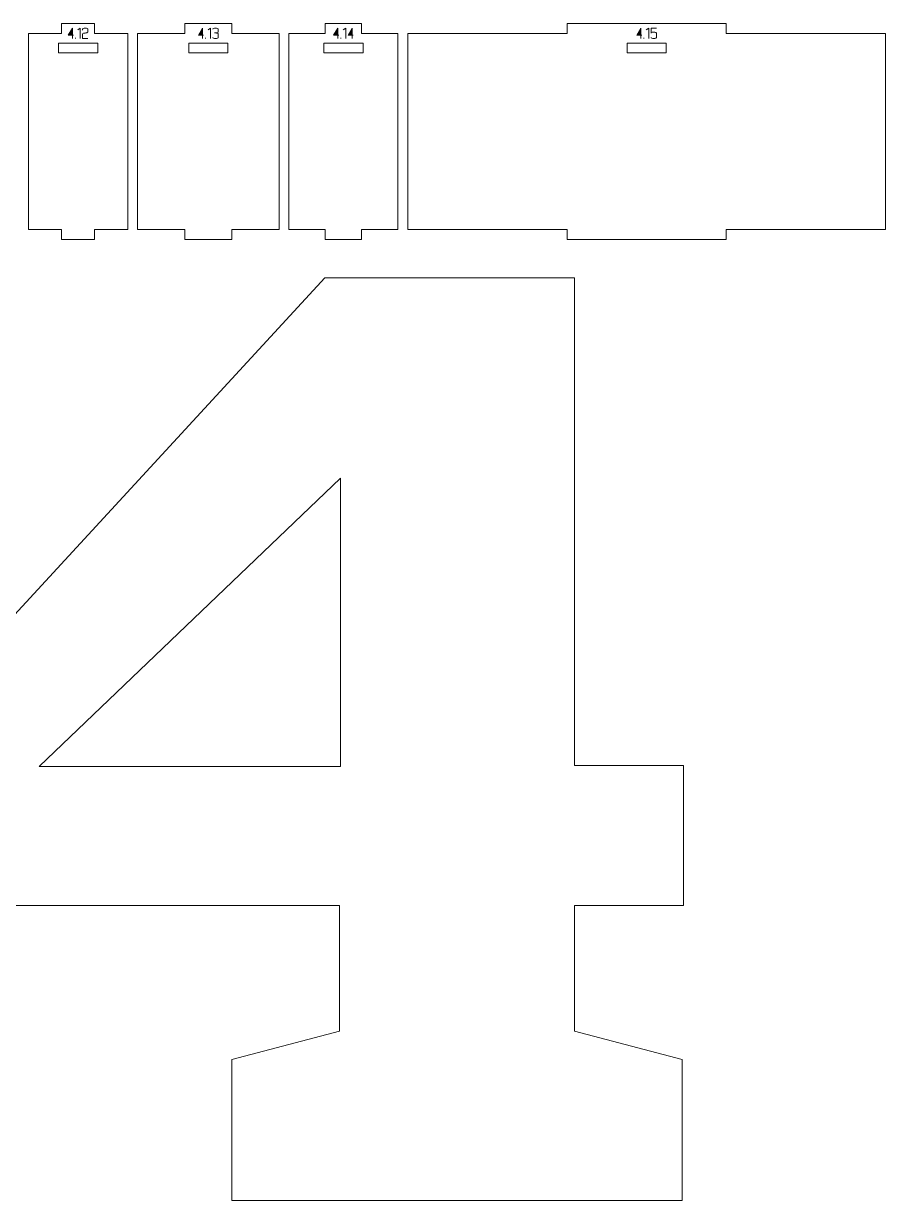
# Model space of a CAD drawing. Header units: centimetres. Extents: x -191 to 212, y -234 to 239.
# Drawn here: x -103.61 to -77.25, y -218.39 to -182.41 of the extents above; entities that cross this region are included whole.
import ezdxf

# ---------------------------------------------------------------- set-up
doc = ezdxf.new("R2010")
doc.units = ezdxf.units.CM
doc.header["$MEASUREMENT"] = 0
doc.layers.add('Capa 1', color=7, linetype='Continuous')

msp = doc.modelspace()

# ---------------------------------------------------------------- hatches: boundary and pattern name
at = {"layer": 'Capa 1', "true_color": 0x3e4095}
h = msp.add_hatch(color=175, dxfattribs=at)
edge = h.paths.add_edge_path()
edge.add_spline(control_points=[(-102.11777, -182.76062), (-102.11777, -182.76062), (-102.11777, -182.54828), (-102.11777, -182.54828), (-102.11777, -182.54828), (-102.24756, -182.76062), (-102.24756, -182.76062), (-102.24756, -182.76062), (-102.11777, -182.76062), (-102.11777, -182.76062)], knot_values=[0, 0, 0, 0, 0.33333333, 0.33333333, 0.33333333, 0.66666667, 0.66666667, 0.66666667, 1, 1, 1, 1], degree=3, periodic=1)
h = msp.add_hatch(color=175, dxfattribs=at)
edge = h.paths.add_edge_path()
edge.add_spline(control_points=[(-102.11777, -182.76062), (-102.11777, -182.76062), (-102.11777, -182.86518), (-102.11777, -182.86518), (-102.11777, -182.86518), (-102.11777, -182.76062), (-102.11777, -182.76062), (-102.11777, -182.76062), (-102.24756, -182.76062), (-102.24756, -182.76062), (-102.24756, -182.76062), (-102.11777, -182.54828), (-102.11777, -182.54828), (-102.11777, -182.54828), (-102.11777, -182.76062), (-102.11777, -182.76062), (-102.11777, -182.76062), (-102.08796, -182.76062), (-102.08796, -182.76062), (-102.08796, -182.76062), (-102.11777, -182.76062), (-102.11777, -182.76062)], knot_values=[0, 0, 0, 0, 0.14285714, 0.14285714, 0.14285714, 0.28571429, 0.28571429, 0.28571429, 0.42857143, 0.42857143, 0.42857143, 0.57142857, 0.57142857, 0.57142857, 0.71428571, 0.71428571, 0.71428571, 0.85714286, 0.85714286, 0.85714286, 1, 1, 1, 1], degree=3, periodic=1)
h = msp.add_hatch(color=175, dxfattribs=at)
edge = h.paths.add_edge_path()
edge.add_spline(control_points=[(-101.87792, -182.54828), (-101.87792, -182.54828), (-101.95405, -182.60102), (-101.95405, -182.60102), (-101.95405, -182.60102), (-101.87792, -182.54828), (-101.87792, -182.54828), (-101.87792, -182.54828), (-101.87792, -182.86518), (-101.87792, -182.86518), (-101.87792, -182.86518), (-101.87792, -182.54828), (-101.87792, -182.54828)], knot_values=[0, 0, 0, 0, 0.25, 0.25, 0.25, 0.5, 0.5, 0.5, 0.75, 0.75, 0.75, 1, 1, 1, 1], degree=3, periodic=1)
h = msp.add_hatch(color=175, dxfattribs=at)
edge = h.paths.add_edge_path()
edge.add_spline(control_points=[(-101.80775, -182.86518), (-101.80775, -182.86518), (-101.80775, -182.73264), (-101.80775, -182.73264), (-101.80683, -182.72072), (-101.79598, -182.71155), (-101.77519, -182.70513), (-101.76663, -182.70451), (-101.75845, -182.70352), (-101.75065, -182.70214), (-101.74286, -182.70077), (-101.73498, -182.69932), (-101.72703, -182.69779), (-101.71236, -182.69534), (-101.70112, -182.69335), (-101.69333, -182.69183), (-101.68553, -182.6903), (-101.67796, -182.68831), (-101.67062, -182.68586), (-101.65167, -182.67883), (-101.64219, -182.66981), (-101.64219, -182.65881), (-101.64219, -182.65881), (-101.64219, -182.58405), (-101.64219, -182.58405), (-101.64219, -182.57427), (-101.65006, -182.56594), (-101.66581, -182.55906), (-101.68155, -182.55218), (-101.7012, -182.54874), (-101.72474, -182.54874), (-101.74828, -182.54874), (-101.76793, -182.55218), (-101.78367, -182.55906), (-101.79942, -182.56594), (-101.80729, -182.57427), (-101.80729, -182.58405), (-101.80729, -182.58405), (-101.80729, -182.60652), (-101.80729, -182.60652), (-101.80729, -182.60652), (-101.80729, -182.58405), (-101.80729, -182.58405), (-101.80729, -182.57427), (-101.79942, -182.56594), (-101.78367, -182.55906), (-101.76793, -182.55218), (-101.74828, -182.54874), (-101.72474, -182.54874), (-101.7012, -182.54874), (-101.68155, -182.55218), (-101.66581, -182.55906), (-101.65006, -182.56594), (-101.64219, -182.57427), (-101.64219, -182.58405), (-101.64219, -182.58405), (-101.64219, -182.65881), (-101.64219, -182.65881), (-101.64219, -182.66981), (-101.65167, -182.67883), (-101.67062, -182.68586), (-101.67796, -182.68831), (-101.68553, -182.6903), (-101.69333, -182.69183), (-101.70112, -182.69335), (-101.71236, -182.69534), (-101.72703, -182.69779), (-101.73498, -182.69932), (-101.74286, -182.70077), (-101.75065, -182.70214), (-101.75845, -182.70352), (-101.76663, -182.70451), (-101.77519, -182.70513), (-101.79598, -182.71155), (-101.80683, -182.72072), (-101.80775, -182.73264), (-101.80775, -182.73264), (-101.80775, -182.86518), (-101.80775, -182.86518), (-101.80775, -182.86518), (-101.6509, -182.86518), (-101.6509, -182.86518), (-101.6509, -182.86518), (-101.80775, -182.86518), (-101.80775, -182.86518)], knot_values=[0, 0, 0, 0, 0.03571429, 0.03571429, 0.03571429, 0.07142857, 0.07142857, 0.07142857, 0.10714286, 0.10714286, 0.10714286, 0.14285714, 0.14285714, 0.14285714, 0.17857143, 0.17857143, 0.17857143, 0.21428571, 0.21428571, 0.21428571, 0.25, 0.25, 0.25, 0.28571429, 0.28571429, 0.28571429, 0.32142857, 0.32142857, 0.32142857, 0.35714286, 0.35714286, 0.35714286, 0.39285714, 0.39285714, 0.39285714, 0.42857143, 0.42857143, 0.42857143, 0.46428571, 0.46428571, 0.46428571, 0.5, 0.5, 0.5, 0.53571429, 0.53571429, 0.53571429, 0.57142857, 0.57142857, 0.57142857, 0.60714286, 0.60714286, 0.60714286, 0.64285714, 0.64285714, 0.64285714, 0.67857143, 0.67857143, 0.67857143, 0.71428571, 0.71428571, 0.71428571, 0.75, 0.75, 0.75, 0.78571429, 0.78571429, 0.78571429, 0.82142857, 0.82142857, 0.82142857, 0.85714286, 0.85714286, 0.85714286, 0.89285714, 0.89285714, 0.89285714, 0.92857143, 0.92857143, 0.92857143, 0.96428571, 0.96428571, 0.96428571, 1, 1, 1, 1], degree=3, periodic=1)
h = msp.add_hatch(color=175, dxfattribs=at)
edge = h.paths.add_edge_path()
edge.add_spline(control_points=[(-98.13425, -182.76062), (-98.13425, -182.76062), (-98.13425, -182.54828), (-98.13425, -182.54828), (-98.13425, -182.54828), (-98.26404, -182.76062), (-98.26404, -182.76062), (-98.26404, -182.76062), (-98.13425, -182.76062), (-98.13425, -182.76062)], knot_values=[0, 0, 0, 0, 0.33333333, 0.33333333, 0.33333333, 0.66666667, 0.66666667, 0.66666667, 1, 1, 1, 1], degree=3, periodic=1)
h = msp.add_hatch(color=175, dxfattribs=at)
edge = h.paths.add_edge_path()
edge.add_spline(control_points=[(-98.13425, -182.76062), (-98.13425, -182.76062), (-98.13425, -182.86518), (-98.13425, -182.86518), (-98.13425, -182.86518), (-98.13425, -182.76062), (-98.13425, -182.76062), (-98.13425, -182.76062), (-98.26404, -182.76062), (-98.26404, -182.76062), (-98.26404, -182.76062), (-98.13425, -182.54828), (-98.13425, -182.54828), (-98.13425, -182.54828), (-98.13425, -182.76062), (-98.13425, -182.76062), (-98.13425, -182.76062), (-98.10444, -182.76062), (-98.10444, -182.76062), (-98.10444, -182.76062), (-98.13425, -182.76062), (-98.13425, -182.76062)], knot_values=[0, 0, 0, 0, 0.14285714, 0.14285714, 0.14285714, 0.28571429, 0.28571429, 0.28571429, 0.42857143, 0.42857143, 0.42857143, 0.57142857, 0.57142857, 0.57142857, 0.71428571, 0.71428571, 0.71428571, 0.85714286, 0.85714286, 0.85714286, 1, 1, 1, 1], degree=3, periodic=1)
h = msp.add_hatch(color=175, dxfattribs=at)
edge = h.paths.add_edge_path()
edge.add_spline(control_points=[(-97.8944, -182.54828), (-97.8944, -182.54828), (-97.97053, -182.60102), (-97.97053, -182.60102), (-97.97053, -182.60102), (-97.8944, -182.54828), (-97.8944, -182.54828), (-97.8944, -182.54828), (-97.8944, -182.86518), (-97.8944, -182.86518), (-97.8944, -182.86518), (-97.8944, -182.54828), (-97.8944, -182.54828)], knot_values=[0, 0, 0, 0, 0.25, 0.25, 0.25, 0.5, 0.5, 0.5, 0.75, 0.75, 0.75, 1, 1, 1, 1], degree=3, periodic=1)
h = msp.add_hatch(color=175, dxfattribs=at)
edge = h.paths.add_edge_path()
edge.add_spline(control_points=[(-97.74122, -182.86518), (-97.76476, -182.86518), (-97.78441, -182.86174), (-97.80015, -182.85486), (-97.8159, -182.84798), (-97.82377, -182.83965), (-97.82377, -182.82987), (-97.82377, -182.83965), (-97.8159, -182.84798), (-97.80015, -182.85486), (-97.78441, -182.86174), (-97.76476, -182.86518), (-97.74122, -182.86518), (-97.71768, -182.86518), (-97.69803, -182.86174), (-97.68229, -182.85486), (-97.66654, -182.84798), (-97.65867, -182.83965), (-97.65867, -182.82987), (-97.65867, -182.82987), (-97.65867, -182.72668), (-97.65867, -182.72668), (-97.65867, -182.71842), (-97.66433, -182.71124), (-97.67564, -182.70513), (-97.68695, -182.69901), (-97.72012, -182.69488), (-97.77516, -182.69274), (-97.72043, -182.68938), (-97.68756, -182.6854), (-97.67656, -182.68082), (-97.66555, -182.67623), (-97.65959, -182.66874), (-97.65867, -182.65835), (-97.65867, -182.65835), (-97.65867, -182.58405), (-97.65867, -182.58405), (-97.65867, -182.57427), (-97.66654, -182.56594), (-97.68229, -182.55906), (-97.69803, -182.55218), (-97.71768, -182.54874), (-97.74122, -182.54874), (-97.76476, -182.54874), (-97.78441, -182.55218), (-97.80015, -182.55906), (-97.8159, -182.56594), (-97.82377, -182.57427), (-97.82377, -182.58405), (-97.82377, -182.57427), (-97.8159, -182.56594), (-97.80015, -182.55906), (-97.78441, -182.55218), (-97.76476, -182.54874), (-97.74122, -182.54874), (-97.71768, -182.54874), (-97.69803, -182.55218), (-97.68229, -182.55906), (-97.66654, -182.56594), (-97.65867, -182.57427), (-97.65867, -182.58405), (-97.65867, -182.58405), (-97.65867, -182.65835), (-97.65867, -182.65835), (-97.65959, -182.66874), (-97.66555, -182.67623), (-97.67656, -182.68082), (-97.68756, -182.6854), (-97.72043, -182.68938), (-97.77516, -182.69274), (-97.72012, -182.69488), (-97.68695, -182.69901), (-97.67564, -182.70513), (-97.66433, -182.71124), (-97.65867, -182.71842), (-97.65867, -182.72668), (-97.65867, -182.72668), (-97.65867, -182.82987), (-97.65867, -182.82987), (-97.65867, -182.83965), (-97.66654, -182.84798), (-97.68229, -182.85486), (-97.69803, -182.86174), (-97.71768, -182.86518), (-97.74122, -182.86518)], knot_values=[0, 0, 0, 0, 0.03571429, 0.03571429, 0.03571429, 0.07142857, 0.07142857, 0.07142857, 0.10714286, 0.10714286, 0.10714286, 0.14285714, 0.14285714, 0.14285714, 0.17857143, 0.17857143, 0.17857143, 0.21428571, 0.21428571, 0.21428571, 0.25, 0.25, 0.25, 0.28571429, 0.28571429, 0.28571429, 0.32142857, 0.32142857, 0.32142857, 0.35714286, 0.35714286, 0.35714286, 0.39285714, 0.39285714, 0.39285714, 0.42857143, 0.42857143, 0.42857143, 0.46428571, 0.46428571, 0.46428571, 0.5, 0.5, 0.5, 0.53571429, 0.53571429, 0.53571429, 0.57142857, 0.57142857, 0.57142857, 0.60714286, 0.60714286, 0.60714286, 0.64285714, 0.64285714, 0.64285714, 0.67857143, 0.67857143, 0.67857143, 0.71428571, 0.71428571, 0.71428571, 0.75, 0.75, 0.75, 0.78571429, 0.78571429, 0.78571429, 0.82142857, 0.82142857, 0.82142857, 0.85714286, 0.85714286, 0.85714286, 0.89285714, 0.89285714, 0.89285714, 0.92857143, 0.92857143, 0.92857143, 0.96428571, 0.96428571, 0.96428571, 1, 1, 1, 1], degree=3, periodic=1)
h = msp.add_hatch(color=175, dxfattribs=at)
edge = h.paths.add_edge_path()
edge.add_spline(control_points=[(-93.99799, -182.76062), (-93.99799, -182.76062), (-93.99799, -182.54828), (-93.99799, -182.54828), (-93.99799, -182.54828), (-94.12778, -182.76062), (-94.12778, -182.76062), (-94.12778, -182.76062), (-93.99799, -182.76062), (-93.99799, -182.76062)], knot_values=[0, 0, 0, 0, 0.33333333, 0.33333333, 0.33333333, 0.66666667, 0.66666667, 0.66666667, 1, 1, 1, 1], degree=3, periodic=1)
h = msp.add_hatch(color=175, dxfattribs=at)
edge = h.paths.add_edge_path()
edge.add_spline(control_points=[(-93.99799, -182.76062), (-93.99799, -182.76062), (-93.99799, -182.86518), (-93.99799, -182.86518), (-93.99799, -182.86518), (-93.99799, -182.76062), (-93.99799, -182.76062), (-93.99799, -182.76062), (-94.12778, -182.76062), (-94.12778, -182.76062), (-94.12778, -182.76062), (-93.99799, -182.54828), (-93.99799, -182.54828), (-93.99799, -182.54828), (-93.99799, -182.76062), (-93.99799, -182.76062), (-93.99799, -182.76062), (-93.96818, -182.76062), (-93.96818, -182.76062), (-93.96818, -182.76062), (-93.99799, -182.76062), (-93.99799, -182.76062)], knot_values=[0, 0, 0, 0, 0.14285714, 0.14285714, 0.14285714, 0.28571429, 0.28571429, 0.28571429, 0.42857143, 0.42857143, 0.42857143, 0.57142857, 0.57142857, 0.57142857, 0.71428571, 0.71428571, 0.71428571, 0.85714286, 0.85714286, 0.85714286, 1, 1, 1, 1], degree=3, periodic=1)
h = msp.add_hatch(color=175, dxfattribs=at)
edge = h.paths.add_edge_path()
edge.add_spline(control_points=[(-93.75814, -182.54828), (-93.75814, -182.54828), (-93.83427, -182.60102), (-93.83427, -182.60102), (-93.83427, -182.60102), (-93.75814, -182.54828), (-93.75814, -182.54828), (-93.75814, -182.54828), (-93.75814, -182.86518), (-93.75814, -182.86518), (-93.75814, -182.86518), (-93.75814, -182.54828), (-93.75814, -182.54828)], knot_values=[0, 0, 0, 0, 0.25, 0.25, 0.25, 0.5, 0.5, 0.5, 0.75, 0.75, 0.75, 1, 1, 1, 1], degree=3, periodic=1)
h = msp.add_hatch(color=175, dxfattribs=at)
edge = h.paths.add_edge_path()
edge.add_spline(control_points=[(-93.55772, -182.76062), (-93.55772, -182.76062), (-93.55772, -182.54828), (-93.55772, -182.54828), (-93.55772, -182.54828), (-93.68751, -182.76062), (-93.68751, -182.76062), (-93.68751, -182.76062), (-93.55772, -182.76062), (-93.55772, -182.76062)], knot_values=[0, 0, 0, 0, 0.33333333, 0.33333333, 0.33333333, 0.66666667, 0.66666667, 0.66666667, 1, 1, 1, 1], degree=3, periodic=1)
h = msp.add_hatch(color=175, dxfattribs=at)
edge = h.paths.add_edge_path()
edge.add_spline(control_points=[(-93.55772, -182.76062), (-93.55772, -182.76062), (-93.55772, -182.86518), (-93.55772, -182.86518), (-93.55772, -182.86518), (-93.55772, -182.76062), (-93.55772, -182.76062), (-93.55772, -182.76062), (-93.68751, -182.76062), (-93.68751, -182.76062), (-93.68751, -182.76062), (-93.55772, -182.54828), (-93.55772, -182.54828), (-93.55772, -182.54828), (-93.55772, -182.76062), (-93.55772, -182.76062), (-93.55772, -182.76062), (-93.52791, -182.76062), (-93.52791, -182.76062), (-93.52791, -182.76062), (-93.55772, -182.76062), (-93.55772, -182.76062)], knot_values=[0, 0, 0, 0, 0.14285714, 0.14285714, 0.14285714, 0.28571429, 0.28571429, 0.28571429, 0.42857143, 0.42857143, 0.42857143, 0.57142857, 0.57142857, 0.57142857, 0.71428571, 0.71428571, 0.71428571, 0.85714286, 0.85714286, 0.85714286, 1, 1, 1, 1], degree=3, periodic=1)
h = msp.add_hatch(color=175, dxfattribs=at)
edge = h.paths.add_edge_path()
edge.add_spline(control_points=[(-84.72508, -182.76062), (-84.72508, -182.76062), (-84.72508, -182.54828), (-84.72508, -182.54828), (-84.72508, -182.54828), (-84.85487, -182.76062), (-84.85487, -182.76062), (-84.85487, -182.76062), (-84.72508, -182.76062), (-84.72508, -182.76062)], knot_values=[0, 0, 0, 0, 0.33333333, 0.33333333, 0.33333333, 0.66666667, 0.66666667, 0.66666667, 1, 1, 1, 1], degree=3, periodic=1)
h = msp.add_hatch(color=175, dxfattribs=at)
edge = h.paths.add_edge_path()
edge.add_spline(control_points=[(-84.72508, -182.76062), (-84.72508, -182.76062), (-84.72508, -182.86518), (-84.72508, -182.86518), (-84.72508, -182.86518), (-84.72508, -182.76062), (-84.72508, -182.76062), (-84.72508, -182.76062), (-84.85487, -182.76062), (-84.85487, -182.76062), (-84.85487, -182.76062), (-84.72508, -182.54828), (-84.72508, -182.54828), (-84.72508, -182.54828), (-84.72508, -182.76062), (-84.72508, -182.76062), (-84.72508, -182.76062), (-84.69527, -182.76062), (-84.69527, -182.76062), (-84.69527, -182.76062), (-84.72508, -182.76062), (-84.72508, -182.76062)], knot_values=[0, 0, 0, 0, 0.14285714, 0.14285714, 0.14285714, 0.28571429, 0.28571429, 0.28571429, 0.42857143, 0.42857143, 0.42857143, 0.57142857, 0.57142857, 0.57142857, 0.71428571, 0.71428571, 0.71428571, 0.85714286, 0.85714286, 0.85714286, 1, 1, 1, 1], degree=3, periodic=1)
h = msp.add_hatch(color=175, dxfattribs=at)
edge = h.paths.add_edge_path()
edge.add_spline(control_points=[(-84.48523, -182.54828), (-84.48523, -182.54828), (-84.56136, -182.60102), (-84.56136, -182.60102), (-84.56136, -182.60102), (-84.48523, -182.54828), (-84.48523, -182.54828), (-84.48523, -182.54828), (-84.48523, -182.86518), (-84.48523, -182.86518), (-84.48523, -182.86518), (-84.48523, -182.54828), (-84.48523, -182.54828)], knot_values=[0, 0, 0, 0, 0.25, 0.25, 0.25, 0.5, 0.5, 0.5, 0.75, 0.75, 0.75, 1, 1, 1, 1], degree=3, periodic=1)
h = msp.add_hatch(color=175, dxfattribs=at)
edge = h.paths.add_edge_path()
edge.add_spline(control_points=[(-84.33205, -182.86518), (-84.35559, -182.86518), (-84.37524, -182.86174), (-84.39098, -182.85486), (-84.40673, -182.84798), (-84.4146, -182.83965), (-84.4146, -182.82987), (-84.4146, -182.83965), (-84.40673, -182.84798), (-84.39098, -182.85486), (-84.37524, -182.86174), (-84.35559, -182.86518), (-84.33205, -182.86518), (-84.30851, -182.86518), (-84.28886, -182.86174), (-84.27312, -182.85486), (-84.25737, -182.84798), (-84.2495, -182.83965), (-84.2495, -182.82987), (-84.2495, -182.82987), (-84.2495, -182.70421), (-84.2495, -182.70421), (-84.2495, -182.69442), (-84.25737, -182.68609), (-84.27312, -182.67921), (-84.28886, -182.67233), (-84.30851, -182.66889), (-84.33205, -182.66889), (-84.35345, -182.67073), (-84.36996, -182.67318), (-84.38158, -182.67623), (-84.3932, -182.67929), (-84.4042, -182.68862), (-84.4146, -182.70421), (-84.4146, -182.70421), (-84.4146, -182.54874), (-84.4146, -182.54874), (-84.4146, -182.54874), (-84.255, -182.54874), (-84.255, -182.54874), (-84.255, -182.54874), (-84.4146, -182.54874), (-84.4146, -182.54874), (-84.4146, -182.54874), (-84.4146, -182.70421), (-84.4146, -182.70421), (-84.4042, -182.68862), (-84.3932, -182.67929), (-84.38158, -182.67623), (-84.36996, -182.67318), (-84.35345, -182.67073), (-84.33205, -182.66889), (-84.30851, -182.66889), (-84.28886, -182.67233), (-84.27312, -182.67921), (-84.25737, -182.68609), (-84.2495, -182.69442), (-84.2495, -182.70421), (-84.2495, -182.70421), (-84.2495, -182.82987), (-84.2495, -182.82987), (-84.2495, -182.83965), (-84.25737, -182.84798), (-84.27312, -182.85486), (-84.28886, -182.86174), (-84.30851, -182.86518), (-84.33205, -182.86518)], knot_values=[0, 0, 0, 0, 0.04545455, 0.04545455, 0.04545455, 0.09090909, 0.09090909, 0.09090909, 0.13636364, 0.13636364, 0.13636364, 0.18181818, 0.18181818, 0.18181818, 0.22727273, 0.22727273, 0.22727273, 0.27272727, 0.27272727, 0.27272727, 0.31818182, 0.31818182, 0.31818182, 0.36363636, 0.36363636, 0.36363636, 0.40909091, 0.40909091, 0.40909091, 0.45454545, 0.45454545, 0.45454545, 0.5, 0.5, 0.5, 0.54545455, 0.54545455, 0.54545455, 0.59090909, 0.59090909, 0.59090909, 0.63636364, 0.63636364, 0.63636364, 0.68181818, 0.68181818, 0.68181818, 0.72727273, 0.72727273, 0.72727273, 0.77272727, 0.77272727, 0.77272727, 0.81818182, 0.81818182, 0.81818182, 0.86363636, 0.86363636, 0.86363636, 0.90909091, 0.90909091, 0.90909091, 0.95454545, 0.95454545, 0.95454545, 1, 1, 1, 1], degree=3, periodic=1)
h = msp.add_hatch(color=175, dxfattribs=at)
edge = h.paths.add_edge_path()
edge.add_spline(control_points=[(-102.02743, -182.86518), (-102.02743, -182.86518), (-102.02743, -182.84271), (-102.02743, -182.84271), (-102.02743, -182.84271), (-102.02743, -182.86518), (-102.02743, -182.86518)], knot_values=[0, 0, 0, 0, 0.5, 0.5, 0.5, 1, 1, 1, 1], degree=3, periodic=1)
h = msp.add_hatch(color=175, dxfattribs=at)
edge = h.paths.add_edge_path()
edge.add_spline(control_points=[(-98.04391, -182.86518), (-98.04391, -182.86518), (-98.04391, -182.84271), (-98.04391, -182.84271), (-98.04391, -182.84271), (-98.04391, -182.86518), (-98.04391, -182.86518)], knot_values=[0, 0, 0, 0, 0.5, 0.5, 0.5, 1, 1, 1, 1], degree=3, periodic=1)
h = msp.add_hatch(color=175, dxfattribs=at)
edge = h.paths.add_edge_path()
edge.add_spline(control_points=[(-93.90765, -182.86518), (-93.90765, -182.86518), (-93.90765, -182.84271), (-93.90765, -182.84271), (-93.90765, -182.84271), (-93.90765, -182.86518), (-93.90765, -182.86518)], knot_values=[0, 0, 0, 0, 0.5, 0.5, 0.5, 1, 1, 1, 1], degree=3, periodic=1)
h = msp.add_hatch(color=175, dxfattribs=at)
edge = h.paths.add_edge_path()
edge.add_spline(control_points=[(-84.63474, -182.86518), (-84.63474, -182.86518), (-84.63474, -182.84271), (-84.63474, -182.84271), (-84.63474, -182.84271), (-84.63474, -182.86518), (-84.63474, -182.86518)], knot_values=[0, 0, 0, 0, 0.5, 0.5, 0.5, 1, 1, 1, 1], degree=3, periodic=1)

# ---------------------------------------------------------------- linework, layer by layer
at = {"layer": 'Capa 1', "color": 240, "lineweight": 20}
for points, knots in [([(-103.46394, -182.70798), (-103.46394, -182.70798), (-103.46394, -188.70798), (-103.46394, -188.70798), (-103.46394, -188.70798), (-102.45123, -188.70798), (-102.45123, -188.70798), (-102.45123, -188.70798), (-102.45123, -189.00798), (-102.45123, -189.00798), (-102.45123, -189.00798), (-101.43852, -189.00798), (-101.43852, -189.00798), (-101.43852, -189.00798), (-101.43852, -188.70798), (-101.43852, -188.70798), (-101.43852, -188.70798), (-100.42581, -188.70798), (-100.42581, -188.70798), (-100.42581, -188.70798), (-100.42581, -182.70798), (-100.42581, -182.70798), (-100.42581, -182.70798), (-101.43852, -182.70798), (-101.43852, -182.70798), (-101.43852, -182.70798), (-101.43852, -182.40798), (-101.43852, -182.40798), (-101.43852, -182.40798), (-102.45123, -182.40798), (-102.45123, -182.40798), (-102.45123, -182.40798), (-102.45123, -182.70798), (-102.45123, -182.70798), (-102.45123, -182.70798), (-103.46394, -182.70798), (-103.46394, -182.70798)], [0, 0, 0, 0, 0.08333333, 0.08333333, 0.08333333, 0.16666667, 0.16666667, 0.16666667, 0.25, 0.25, 0.25, 0.33333333, 0.33333333, 0.33333333, 0.41666667, 0.41666667, 0.41666667, 0.5, 0.5, 0.5, 0.58333333, 0.58333333, 0.58333333, 0.66666667, 0.66666667, 0.66666667, 0.75, 0.75, 0.75, 0.83333333, 0.83333333, 0.83333333, 0.91666667, 0.91666667, 0.91666667, 1, 1, 1, 1]), ([(-100.12581, -182.70798), (-100.12581, -182.70798), (-100.12581, -188.70798), (-100.12581, -188.70798), (-100.12581, -188.70798), (-98.68284, -188.70798), (-98.68284, -188.70798), (-98.68284, -188.70798), (-98.68284, -189.00798), (-98.68284, -189.00798), (-98.68284, -189.00798), (-97.23988, -189.00798), (-97.23988, -189.00798), (-97.23988, -189.00798), (-97.23988, -188.70798), (-97.23988, -188.70798), (-97.23988, -188.70798), (-95.79691, -188.70798), (-95.79691, -188.70798), (-95.79691, -188.70798), (-95.79691, -182.70798), (-95.79691, -182.70798), (-95.79691, -182.70798), (-97.23988, -182.70798), (-97.23988, -182.70798), (-97.23988, -182.70798), (-97.23988, -182.40798), (-97.23988, -182.40798), (-97.23988, -182.40798), (-98.68284, -182.40798), (-98.68284, -182.40798), (-98.68284, -182.40798), (-98.68284, -182.70798), (-98.68284, -182.70798), (-98.68284, -182.70798), (-100.12581, -182.70798), (-100.12581, -182.70798)], [0, 0, 0, 0, 0.08333333, 0.08333333, 0.08333333, 0.16666667, 0.16666667, 0.16666667, 0.25, 0.25, 0.25, 0.33333333, 0.33333333, 0.33333333, 0.41666667, 0.41666667, 0.41666667, 0.5, 0.5, 0.5, 0.58333333, 0.58333333, 0.58333333, 0.66666667, 0.66666667, 0.66666667, 0.75, 0.75, 0.75, 0.83333333, 0.83333333, 0.83333333, 0.91666667, 0.91666667, 0.91666667, 1, 1, 1, 1]), ([(-95.49691, -182.70798), (-95.49691, -182.70798), (-95.49691, -188.70798), (-95.49691, -188.70798), (-95.49691, -188.70798), (-94.3842, -188.70798), (-94.3842, -188.70798), (-94.3842, -188.70798), (-94.3842, -189.00798), (-94.3842, -189.00798), (-94.3842, -189.00798), (-93.27149, -189.00798), (-93.27149, -189.00798), (-93.27149, -189.00798), (-93.27149, -188.70798), (-93.27149, -188.70798), (-93.27149, -188.70798), (-92.15878, -188.70798), (-92.15878, -188.70798), (-92.15878, -188.70798), (-92.15878, -182.70798), (-92.15878, -182.70798), (-92.15878, -182.70798), (-93.27149, -182.70798), (-93.27149, -182.70798), (-93.27149, -182.70798), (-93.27149, -182.40798), (-93.27149, -182.40798), (-93.27149, -182.40798), (-94.3842, -182.40798), (-94.3842, -182.40798), (-94.3842, -182.40798), (-94.3842, -182.70798), (-94.3842, -182.70798), (-94.3842, -182.70798), (-95.49691, -182.70798), (-95.49691, -182.70798)], [0, 0, 0, 0, 0.08333333, 0.08333333, 0.08333333, 0.16666667, 0.16666667, 0.16666667, 0.25, 0.25, 0.25, 0.33333333, 0.33333333, 0.33333333, 0.41666667, 0.41666667, 0.41666667, 0.5, 0.5, 0.5, 0.58333333, 0.58333333, 0.58333333, 0.66666667, 0.66666667, 0.66666667, 0.75, 0.75, 0.75, 0.83333333, 0.83333333, 0.83333333, 0.91666667, 0.91666667, 0.91666667, 1, 1, 1, 1]), ([(-91.85878, -182.70798), (-91.85878, -182.70798), (-91.85878, -188.70798), (-91.85878, -188.70798), (-91.85878, -188.70798), (-86.98772, -188.70798), (-86.98772, -188.70798), (-86.98772, -188.70798), (-86.98772, -189.00798), (-86.98772, -189.00798), (-86.98772, -189.00798), (-82.11666, -189.00798), (-82.11666, -189.00798), (-82.11666, -189.00798), (-82.11666, -188.70798), (-82.11666, -188.70798), (-82.11666, -188.70798), (-77.2456, -188.70798), (-77.2456, -188.70798), (-77.2456, -188.70798), (-77.2456, -182.70798), (-77.2456, -182.70798), (-77.2456, -182.70798), (-82.11666, -182.70798), (-82.11666, -182.70798), (-82.11666, -182.70798), (-82.11666, -182.40798), (-82.11666, -182.40798), (-82.11666, -182.40798), (-86.98772, -182.40798), (-86.98772, -182.40798), (-86.98772, -182.40798), (-86.98772, -182.70798), (-86.98772, -182.70798), (-86.98772, -182.70798), (-91.85878, -182.70798), (-91.85878, -182.70798)], [0, 0, 0, 0, 0.08333333, 0.08333333, 0.08333333, 0.16666667, 0.16666667, 0.16666667, 0.25, 0.25, 0.25, 0.33333333, 0.33333333, 0.33333333, 0.41666667, 0.41666667, 0.41666667, 0.5, 0.5, 0.5, 0.58333333, 0.58333333, 0.58333333, 0.66666667, 0.66666667, 0.66666667, 0.75, 0.75, 0.75, 0.83333333, 0.83333333, 0.83333333, 0.91666667, 0.91666667, 0.91666667, 1, 1, 1, 1]), ([(-102.54488, -183.30834), (-102.54488, -183.30834), (-101.34488, -183.30834), (-101.34488, -183.30834), (-101.34488, -183.30834), (-101.34488, -183.00834), (-101.34488, -183.00834), (-101.34488, -183.00834), (-102.54488, -183.00834), (-102.54488, -183.00834), (-102.54488, -183.00834), (-102.54488, -183.30834), (-102.54488, -183.30834)], [0, 0, 0, 0, 0.25, 0.25, 0.25, 0.5, 0.5, 0.5, 0.75, 0.75, 0.75, 1, 1, 1, 1]), ([(-98.56136, -183.30834), (-98.56136, -183.30834), (-97.36136, -183.30834), (-97.36136, -183.30834), (-97.36136, -183.30834), (-97.36136, -183.00834), (-97.36136, -183.00834), (-97.36136, -183.00834), (-98.56136, -183.00834), (-98.56136, -183.00834), (-98.56136, -183.00834), (-98.56136, -183.30834), (-98.56136, -183.30834)], [0, 0, 0, 0, 0.25, 0.25, 0.25, 0.5, 0.5, 0.5, 0.75, 0.75, 0.75, 1, 1, 1, 1]), ([(-94.42785, -183.30834), (-94.42785, -183.30834), (-93.22785, -183.30834), (-93.22785, -183.30834), (-93.22785, -183.30834), (-93.22785, -183.00834), (-93.22785, -183.00834), (-93.22785, -183.00834), (-94.42785, -183.00834), (-94.42785, -183.00834), (-94.42785, -183.00834), (-94.42785, -183.30834), (-94.42785, -183.30834)], [0, 0, 0, 0, 0.25, 0.25, 0.25, 0.5, 0.5, 0.5, 0.75, 0.75, 0.75, 1, 1, 1, 1]), ([(-85.15219, -183.30834), (-85.15219, -183.30834), (-83.95219, -183.30834), (-83.95219, -183.30834), (-83.95219, -183.30834), (-83.95219, -183.00834), (-83.95219, -183.00834), (-83.95219, -183.00834), (-85.15219, -183.00834), (-85.15219, -183.00834), (-85.15219, -183.00834), (-85.15219, -183.30834), (-85.15219, -183.30834)], [0, 0, 0, 0, 0.25, 0.25, 0.25, 0.5, 0.5, 0.5, 0.75, 0.75, 0.75, 1, 1, 1, 1])]:
    msp.add_open_spline(points, degree=3, knots=knots, dxfattribs=at)
at = {"layer": 'Capa 1', "color": 114, "lineweight": 9}
for points, knots in [([(-102.11777, -182.76062), (-102.11777, -182.76062), (-102.11777, -182.54828), (-102.11777, -182.54828), (-102.11777, -182.54828), (-102.24756, -182.76062), (-102.24756, -182.76062), (-102.24756, -182.76062), (-102.11777, -182.76062), (-102.11777, -182.76062)], [0, 0, 0, 0, 0.33333333, 0.33333333, 0.33333333, 0.66666667, 0.66666667, 0.66666667, 1, 1, 1, 1]), ([(-102.11777, -182.76062), (-102.11777, -182.76062), (-102.11777, -182.86518), (-102.11777, -182.86518), (-102.11777, -182.86518), (-102.11777, -182.76062), (-102.11777, -182.76062), (-102.11777, -182.76062), (-102.24756, -182.76062), (-102.24756, -182.76062), (-102.24756, -182.76062), (-102.11777, -182.54828), (-102.11777, -182.54828), (-102.11777, -182.54828), (-102.11777, -182.76062), (-102.11777, -182.76062), (-102.11777, -182.76062), (-102.08796, -182.76062), (-102.08796, -182.76062), (-102.08796, -182.76062), (-102.11777, -182.76062), (-102.11777, -182.76062)], [0, 0, 0, 0, 0.14285714, 0.14285714, 0.14285714, 0.28571429, 0.28571429, 0.28571429, 0.42857143, 0.42857143, 0.42857143, 0.57142857, 0.57142857, 0.57142857, 0.71428571, 0.71428571, 0.71428571, 0.85714286, 0.85714286, 0.85714286, 1, 1, 1, 1]), ([(-101.87792, -182.54828), (-101.87792, -182.54828), (-101.95405, -182.60102), (-101.95405, -182.60102), (-101.95405, -182.60102), (-101.87792, -182.54828), (-101.87792, -182.54828), (-101.87792, -182.54828), (-101.87792, -182.86518), (-101.87792, -182.86518), (-101.87792, -182.86518), (-101.87792, -182.54828), (-101.87792, -182.54828)], [0, 0, 0, 0, 0.25, 0.25, 0.25, 0.5, 0.5, 0.5, 0.75, 0.75, 0.75, 1, 1, 1, 1]), ([(-101.80775, -182.86518), (-101.80775, -182.86518), (-101.80775, -182.73264), (-101.80775, -182.73264), (-101.80683, -182.72072), (-101.79598, -182.71155), (-101.77519, -182.70513), (-101.76663, -182.70451), (-101.75845, -182.70352), (-101.75065, -182.70214), (-101.74286, -182.70077), (-101.73498, -182.69932), (-101.72703, -182.69779), (-101.71236, -182.69534), (-101.70112, -182.69335), (-101.69333, -182.69183), (-101.68553, -182.6903), (-101.67796, -182.68831), (-101.67062, -182.68586), (-101.65167, -182.67883), (-101.64219, -182.66981), (-101.64219, -182.65881), (-101.64219, -182.65881), (-101.64219, -182.58405), (-101.64219, -182.58405), (-101.64219, -182.57427), (-101.65006, -182.56594), (-101.66581, -182.55906), (-101.68155, -182.55218), (-101.7012, -182.54874), (-101.72474, -182.54874), (-101.74828, -182.54874), (-101.76793, -182.55218), (-101.78367, -182.55906), (-101.79942, -182.56594), (-101.80729, -182.57427), (-101.80729, -182.58405), (-101.80729, -182.58405), (-101.80729, -182.60652), (-101.80729, -182.60652), (-101.80729, -182.60652), (-101.80729, -182.58405), (-101.80729, -182.58405), (-101.80729, -182.57427), (-101.79942, -182.56594), (-101.78367, -182.55906), (-101.76793, -182.55218), (-101.74828, -182.54874), (-101.72474, -182.54874), (-101.7012, -182.54874), (-101.68155, -182.55218), (-101.66581, -182.55906), (-101.65006, -182.56594), (-101.64219, -182.57427), (-101.64219, -182.58405), (-101.64219, -182.58405), (-101.64219, -182.65881), (-101.64219, -182.65881), (-101.64219, -182.66981), (-101.65167, -182.67883), (-101.67062, -182.68586), (-101.67796, -182.68831), (-101.68553, -182.6903), (-101.69333, -182.69183), (-101.70112, -182.69335), (-101.71236, -182.69534), (-101.72703, -182.69779), (-101.73498, -182.69932), (-101.74286, -182.70077), (-101.75065, -182.70214), (-101.75845, -182.70352), (-101.76663, -182.70451), (-101.77519, -182.70513), (-101.79598, -182.71155), (-101.80683, -182.72072), (-101.80775, -182.73264), (-101.80775, -182.73264), (-101.80775, -182.86518), (-101.80775, -182.86518), (-101.80775, -182.86518), (-101.6509, -182.86518), (-101.6509, -182.86518), (-101.6509, -182.86518), (-101.80775, -182.86518), (-101.80775, -182.86518)], [0, 0, 0, 0, 0.03571429, 0.03571429, 0.03571429, 0.07142857, 0.07142857, 0.07142857, 0.10714286, 0.10714286, 0.10714286, 0.14285714, 0.14285714, 0.14285714, 0.17857143, 0.17857143, 0.17857143, 0.21428571, 0.21428571, 0.21428571, 0.25, 0.25, 0.25, 0.28571429, 0.28571429, 0.28571429, 0.32142857, 0.32142857, 0.32142857, 0.35714286, 0.35714286, 0.35714286, 0.39285714, 0.39285714, 0.39285714, 0.42857143, 0.42857143, 0.42857143, 0.46428571, 0.46428571, 0.46428571, 0.5, 0.5, 0.5, 0.53571429, 0.53571429, 0.53571429, 0.57142857, 0.57142857, 0.57142857, 0.60714286, 0.60714286, 0.60714286, 0.64285714, 0.64285714, 0.64285714, 0.67857143, 0.67857143, 0.67857143, 0.71428571, 0.71428571, 0.71428571, 0.75, 0.75, 0.75, 0.78571429, 0.78571429, 0.78571429, 0.82142857, 0.82142857, 0.82142857, 0.85714286, 0.85714286, 0.85714286, 0.89285714, 0.89285714, 0.89285714, 0.92857143, 0.92857143, 0.92857143, 0.96428571, 0.96428571, 0.96428571, 1, 1, 1, 1]), ([(-98.13425, -182.76062), (-98.13425, -182.76062), (-98.13425, -182.54828), (-98.13425, -182.54828), (-98.13425, -182.54828), (-98.26404, -182.76062), (-98.26404, -182.76062), (-98.26404, -182.76062), (-98.13425, -182.76062), (-98.13425, -182.76062)], [0, 0, 0, 0, 0.33333333, 0.33333333, 0.33333333, 0.66666667, 0.66666667, 0.66666667, 1, 1, 1, 1]), ([(-98.13425, -182.76062), (-98.13425, -182.76062), (-98.13425, -182.86518), (-98.13425, -182.86518), (-98.13425, -182.86518), (-98.13425, -182.76062), (-98.13425, -182.76062), (-98.13425, -182.76062), (-98.26404, -182.76062), (-98.26404, -182.76062), (-98.26404, -182.76062), (-98.13425, -182.54828), (-98.13425, -182.54828), (-98.13425, -182.54828), (-98.13425, -182.76062), (-98.13425, -182.76062), (-98.13425, -182.76062), (-98.10444, -182.76062), (-98.10444, -182.76062), (-98.10444, -182.76062), (-98.13425, -182.76062), (-98.13425, -182.76062)], [0, 0, 0, 0, 0.14285714, 0.14285714, 0.14285714, 0.28571429, 0.28571429, 0.28571429, 0.42857143, 0.42857143, 0.42857143, 0.57142857, 0.57142857, 0.57142857, 0.71428571, 0.71428571, 0.71428571, 0.85714286, 0.85714286, 0.85714286, 1, 1, 1, 1]), ([(-97.8944, -182.54828), (-97.8944, -182.54828), (-97.97053, -182.60102), (-97.97053, -182.60102), (-97.97053, -182.60102), (-97.8944, -182.54828), (-97.8944, -182.54828), (-97.8944, -182.54828), (-97.8944, -182.86518), (-97.8944, -182.86518), (-97.8944, -182.86518), (-97.8944, -182.54828), (-97.8944, -182.54828)], [0, 0, 0, 0, 0.25, 0.25, 0.25, 0.5, 0.5, 0.5, 0.75, 0.75, 0.75, 1, 1, 1, 1]), ([(-97.74122, -182.86518), (-97.76476, -182.86518), (-97.78441, -182.86174), (-97.80015, -182.85486), (-97.8159, -182.84798), (-97.82377, -182.83965), (-97.82377, -182.82987), (-97.82377, -182.83965), (-97.8159, -182.84798), (-97.80015, -182.85486), (-97.78441, -182.86174), (-97.76476, -182.86518), (-97.74122, -182.86518), (-97.71768, -182.86518), (-97.69803, -182.86174), (-97.68229, -182.85486), (-97.66654, -182.84798), (-97.65867, -182.83965), (-97.65867, -182.82987), (-97.65867, -182.82987), (-97.65867, -182.72668), (-97.65867, -182.72668), (-97.65867, -182.71842), (-97.66433, -182.71124), (-97.67564, -182.70513), (-97.68695, -182.69901), (-97.72012, -182.69488), (-97.77516, -182.69274), (-97.72043, -182.68938), (-97.68756, -182.6854), (-97.67656, -182.68082), (-97.66555, -182.67623), (-97.65959, -182.66874), (-97.65867, -182.65835), (-97.65867, -182.65835), (-97.65867, -182.58405), (-97.65867, -182.58405), (-97.65867, -182.57427), (-97.66654, -182.56594), (-97.68229, -182.55906), (-97.69803, -182.55218), (-97.71768, -182.54874), (-97.74122, -182.54874), (-97.76476, -182.54874), (-97.78441, -182.55218), (-97.80015, -182.55906), (-97.8159, -182.56594), (-97.82377, -182.57427), (-97.82377, -182.58405), (-97.82377, -182.57427), (-97.8159, -182.56594), (-97.80015, -182.55906), (-97.78441, -182.55218), (-97.76476, -182.54874), (-97.74122, -182.54874), (-97.71768, -182.54874), (-97.69803, -182.55218), (-97.68229, -182.55906), (-97.66654, -182.56594), (-97.65867, -182.57427), (-97.65867, -182.58405), (-97.65867, -182.58405), (-97.65867, -182.65835), (-97.65867, -182.65835), (-97.65959, -182.66874), (-97.66555, -182.67623), (-97.67656, -182.68082), (-97.68756, -182.6854), (-97.72043, -182.68938), (-97.77516, -182.69274), (-97.72012, -182.69488), (-97.68695, -182.69901), (-97.67564, -182.70513), (-97.66433, -182.71124), (-97.65867, -182.71842), (-97.65867, -182.72668), (-97.65867, -182.72668), (-97.65867, -182.82987), (-97.65867, -182.82987), (-97.65867, -182.83965), (-97.66654, -182.84798), (-97.68229, -182.85486), (-97.69803, -182.86174), (-97.71768, -182.86518), (-97.74122, -182.86518)], [0, 0, 0, 0, 0.03571429, 0.03571429, 0.03571429, 0.07142857, 0.07142857, 0.07142857, 0.10714286, 0.10714286, 0.10714286, 0.14285714, 0.14285714, 0.14285714, 0.17857143, 0.17857143, 0.17857143, 0.21428571, 0.21428571, 0.21428571, 0.25, 0.25, 0.25, 0.28571429, 0.28571429, 0.28571429, 0.32142857, 0.32142857, 0.32142857, 0.35714286, 0.35714286, 0.35714286, 0.39285714, 0.39285714, 0.39285714, 0.42857143, 0.42857143, 0.42857143, 0.46428571, 0.46428571, 0.46428571, 0.5, 0.5, 0.5, 0.53571429, 0.53571429, 0.53571429, 0.57142857, 0.57142857, 0.57142857, 0.60714286, 0.60714286, 0.60714286, 0.64285714, 0.64285714, 0.64285714, 0.67857143, 0.67857143, 0.67857143, 0.71428571, 0.71428571, 0.71428571, 0.75, 0.75, 0.75, 0.78571429, 0.78571429, 0.78571429, 0.82142857, 0.82142857, 0.82142857, 0.85714286, 0.85714286, 0.85714286, 0.89285714, 0.89285714, 0.89285714, 0.92857143, 0.92857143, 0.92857143, 0.96428571, 0.96428571, 0.96428571, 1, 1, 1, 1]), ([(-93.99799, -182.76062), (-93.99799, -182.76062), (-93.99799, -182.54828), (-93.99799, -182.54828), (-93.99799, -182.54828), (-94.12778, -182.76062), (-94.12778, -182.76062), (-94.12778, -182.76062), (-93.99799, -182.76062), (-93.99799, -182.76062)], [0, 0, 0, 0, 0.33333333, 0.33333333, 0.33333333, 0.66666667, 0.66666667, 0.66666667, 1, 1, 1, 1]), ([(-93.99799, -182.76062), (-93.99799, -182.76062), (-93.99799, -182.86518), (-93.99799, -182.86518), (-93.99799, -182.86518), (-93.99799, -182.76062), (-93.99799, -182.76062), (-93.99799, -182.76062), (-94.12778, -182.76062), (-94.12778, -182.76062), (-94.12778, -182.76062), (-93.99799, -182.54828), (-93.99799, -182.54828), (-93.99799, -182.54828), (-93.99799, -182.76062), (-93.99799, -182.76062), (-93.99799, -182.76062), (-93.96818, -182.76062), (-93.96818, -182.76062), (-93.96818, -182.76062), (-93.99799, -182.76062), (-93.99799, -182.76062)], [0, 0, 0, 0, 0.14285714, 0.14285714, 0.14285714, 0.28571429, 0.28571429, 0.28571429, 0.42857143, 0.42857143, 0.42857143, 0.57142857, 0.57142857, 0.57142857, 0.71428571, 0.71428571, 0.71428571, 0.85714286, 0.85714286, 0.85714286, 1, 1, 1, 1]), ([(-93.75814, -182.54828), (-93.75814, -182.54828), (-93.83427, -182.60102), (-93.83427, -182.60102), (-93.83427, -182.60102), (-93.75814, -182.54828), (-93.75814, -182.54828), (-93.75814, -182.54828), (-93.75814, -182.86518), (-93.75814, -182.86518), (-93.75814, -182.86518), (-93.75814, -182.54828), (-93.75814, -182.54828)], [0, 0, 0, 0, 0.25, 0.25, 0.25, 0.5, 0.5, 0.5, 0.75, 0.75, 0.75, 1, 1, 1, 1]), ([(-93.55772, -182.76062), (-93.55772, -182.76062), (-93.55772, -182.54828), (-93.55772, -182.54828), (-93.55772, -182.54828), (-93.68751, -182.76062), (-93.68751, -182.76062), (-93.68751, -182.76062), (-93.55772, -182.76062), (-93.55772, -182.76062)], [0, 0, 0, 0, 0.33333333, 0.33333333, 0.33333333, 0.66666667, 0.66666667, 0.66666667, 1, 1, 1, 1]), ([(-93.55772, -182.76062), (-93.55772, -182.76062), (-93.55772, -182.86518), (-93.55772, -182.86518), (-93.55772, -182.86518), (-93.55772, -182.76062), (-93.55772, -182.76062), (-93.55772, -182.76062), (-93.68751, -182.76062), (-93.68751, -182.76062), (-93.68751, -182.76062), (-93.55772, -182.54828), (-93.55772, -182.54828), (-93.55772, -182.54828), (-93.55772, -182.76062), (-93.55772, -182.76062), (-93.55772, -182.76062), (-93.52791, -182.76062), (-93.52791, -182.76062), (-93.52791, -182.76062), (-93.55772, -182.76062), (-93.55772, -182.76062)], [0, 0, 0, 0, 0.14285714, 0.14285714, 0.14285714, 0.28571429, 0.28571429, 0.28571429, 0.42857143, 0.42857143, 0.42857143, 0.57142857, 0.57142857, 0.57142857, 0.71428571, 0.71428571, 0.71428571, 0.85714286, 0.85714286, 0.85714286, 1, 1, 1, 1]), ([(-84.72508, -182.76062), (-84.72508, -182.76062), (-84.72508, -182.54828), (-84.72508, -182.54828), (-84.72508, -182.54828), (-84.85487, -182.76062), (-84.85487, -182.76062), (-84.85487, -182.76062), (-84.72508, -182.76062), (-84.72508, -182.76062)], [0, 0, 0, 0, 0.33333333, 0.33333333, 0.33333333, 0.66666667, 0.66666667, 0.66666667, 1, 1, 1, 1]), ([(-84.72508, -182.76062), (-84.72508, -182.76062), (-84.72508, -182.86518), (-84.72508, -182.86518), (-84.72508, -182.86518), (-84.72508, -182.76062), (-84.72508, -182.76062), (-84.72508, -182.76062), (-84.85487, -182.76062), (-84.85487, -182.76062), (-84.85487, -182.76062), (-84.72508, -182.54828), (-84.72508, -182.54828), (-84.72508, -182.54828), (-84.72508, -182.76062), (-84.72508, -182.76062), (-84.72508, -182.76062), (-84.69527, -182.76062), (-84.69527, -182.76062), (-84.69527, -182.76062), (-84.72508, -182.76062), (-84.72508, -182.76062)], [0, 0, 0, 0, 0.14285714, 0.14285714, 0.14285714, 0.28571429, 0.28571429, 0.28571429, 0.42857143, 0.42857143, 0.42857143, 0.57142857, 0.57142857, 0.57142857, 0.71428571, 0.71428571, 0.71428571, 0.85714286, 0.85714286, 0.85714286, 1, 1, 1, 1]), ([(-84.48523, -182.54828), (-84.48523, -182.54828), (-84.56136, -182.60102), (-84.56136, -182.60102), (-84.56136, -182.60102), (-84.48523, -182.54828), (-84.48523, -182.54828), (-84.48523, -182.54828), (-84.48523, -182.86518), (-84.48523, -182.86518), (-84.48523, -182.86518), (-84.48523, -182.54828), (-84.48523, -182.54828)], [0, 0, 0, 0, 0.25, 0.25, 0.25, 0.5, 0.5, 0.5, 0.75, 0.75, 0.75, 1, 1, 1, 1]), ([(-84.33205, -182.86518), (-84.35559, -182.86518), (-84.37524, -182.86174), (-84.39098, -182.85486), (-84.40673, -182.84798), (-84.4146, -182.83965), (-84.4146, -182.82987), (-84.4146, -182.83965), (-84.40673, -182.84798), (-84.39098, -182.85486), (-84.37524, -182.86174), (-84.35559, -182.86518), (-84.33205, -182.86518), (-84.30851, -182.86518), (-84.28886, -182.86174), (-84.27312, -182.85486), (-84.25737, -182.84798), (-84.2495, -182.83965), (-84.2495, -182.82987), (-84.2495, -182.82987), (-84.2495, -182.70421), (-84.2495, -182.70421), (-84.2495, -182.69442), (-84.25737, -182.68609), (-84.27312, -182.67921), (-84.28886, -182.67233), (-84.30851, -182.66889), (-84.33205, -182.66889), (-84.35345, -182.67073), (-84.36996, -182.67318), (-84.38158, -182.67623), (-84.3932, -182.67929), (-84.4042, -182.68862), (-84.4146, -182.70421), (-84.4146, -182.70421), (-84.4146, -182.54874), (-84.4146, -182.54874), (-84.4146, -182.54874), (-84.255, -182.54874), (-84.255, -182.54874), (-84.255, -182.54874), (-84.4146, -182.54874), (-84.4146, -182.54874), (-84.4146, -182.54874), (-84.4146, -182.70421), (-84.4146, -182.70421), (-84.4042, -182.68862), (-84.3932, -182.67929), (-84.38158, -182.67623), (-84.36996, -182.67318), (-84.35345, -182.67073), (-84.33205, -182.66889), (-84.30851, -182.66889), (-84.28886, -182.67233), (-84.27312, -182.67921), (-84.25737, -182.68609), (-84.2495, -182.69442), (-84.2495, -182.70421), (-84.2495, -182.70421), (-84.2495, -182.82987), (-84.2495, -182.82987), (-84.2495, -182.83965), (-84.25737, -182.84798), (-84.27312, -182.85486), (-84.28886, -182.86174), (-84.30851, -182.86518), (-84.33205, -182.86518)], [0, 0, 0, 0, 0.04545455, 0.04545455, 0.04545455, 0.09090909, 0.09090909, 0.09090909, 0.13636364, 0.13636364, 0.13636364, 0.18181818, 0.18181818, 0.18181818, 0.22727273, 0.22727273, 0.22727273, 0.27272727, 0.27272727, 0.27272727, 0.31818182, 0.31818182, 0.31818182, 0.36363636, 0.36363636, 0.36363636, 0.40909091, 0.40909091, 0.40909091, 0.45454545, 0.45454545, 0.45454545, 0.5, 0.5, 0.5, 0.54545455, 0.54545455, 0.54545455, 0.59090909, 0.59090909, 0.59090909, 0.63636364, 0.63636364, 0.63636364, 0.68181818, 0.68181818, 0.68181818, 0.72727273, 0.72727273, 0.72727273, 0.77272727, 0.77272727, 0.77272727, 0.81818182, 0.81818182, 0.81818182, 0.86363636, 0.86363636, 0.86363636, 0.90909091, 0.90909091, 0.90909091, 0.95454545, 0.95454545, 0.95454545, 1, 1, 1, 1]), ([(-102.02743, -182.86518), (-102.02743, -182.86518), (-102.02743, -182.84271), (-102.02743, -182.84271), (-102.02743, -182.84271), (-102.02743, -182.86518), (-102.02743, -182.86518)], [0, 0, 0, 0, 0.5, 0.5, 0.5, 1, 1, 1, 1]), ([(-98.04391, -182.86518), (-98.04391, -182.86518), (-98.04391, -182.84271), (-98.04391, -182.84271), (-98.04391, -182.84271), (-98.04391, -182.86518), (-98.04391, -182.86518)], [0, 0, 0, 0, 0.5, 0.5, 0.5, 1, 1, 1, 1]), ([(-93.90765, -182.86518), (-93.90765, -182.86518), (-93.90765, -182.84271), (-93.90765, -182.84271), (-93.90765, -182.84271), (-93.90765, -182.86518), (-93.90765, -182.86518)], [0, 0, 0, 0, 0.5, 0.5, 0.5, 1, 1, 1, 1]), ([(-84.63474, -182.86518), (-84.63474, -182.86518), (-84.63474, -182.84271), (-84.63474, -182.84271), (-84.63474, -182.84271), (-84.63474, -182.86518), (-84.63474, -182.86518)], [0, 0, 0, 0, 0.5, 0.5, 0.5, 1, 1, 1, 1]), ([(-86.76374, -205.09395), (-86.76374, -205.09395), (-83.42561, -205.09395), (-83.42561, -205.09395), (-83.42561, -205.09395), (-83.42561, -209.37433), (-83.42561, -209.37433), (-83.42561, -209.37433), (-86.76374, -209.37433), (-86.76374, -209.37433), (-86.76374, -209.37433), (-86.76374, -213.21811), (-86.76374, -213.21811), (-86.76374, -213.21811), (-83.46897, -214.08266), (-83.46897, -214.08266), (-83.46897, -214.08266), (-83.46897, -218.39161), (-83.46897, -218.39161), (-83.46897, -218.39161), (-97.2435, -218.39161), (-97.2435, -218.39161), (-97.2435, -218.39161), (-97.2435, -214.08467), (-97.2435, -214.08467), (-97.2435, -214.08467), (-93.94873, -213.21762), (-93.94873, -213.21762), (-93.94873, -213.21762), (-93.94873, -209.37433), (-93.94873, -209.37433), (-93.94873, -209.37433), (-108.16827, -209.37433), (-108.16827, -209.37433), (-108.16827, -209.37433), (-108.16827, -205.12557), (-108.16827, -205.12557), (-108.16827, -205.12557), (-94.39561, -190.18077), (-94.39561, -190.18077), (-94.39561, -190.18077), (-86.76374, -190.18077), (-86.76374, -190.18077), (-86.76374, -190.18077), (-86.76374, -205.09395), (-86.76374, -205.09395)], [0, 0, 0, 0, 0.06666667, 0.06666667, 0.06666667, 0.13333333, 0.13333333, 0.13333333, 0.2, 0.2, 0.2, 0.26666667, 0.26666667, 0.26666667, 0.33333333, 0.33333333, 0.33333333, 0.4, 0.4, 0.4, 0.46666667, 0.46666667, 0.46666667, 0.53333333, 0.53333333, 0.53333333, 0.6, 0.6, 0.6, 0.66666667, 0.66666667, 0.66666667, 0.73333333, 0.73333333, 0.73333333, 0.8, 0.8, 0.8, 0.86666667, 0.86666667, 0.86666667, 0.93333333, 0.93333333, 0.93333333, 1, 1, 1, 1]), ([(-93.92152, -205.12116), (-93.92152, -205.12116), (-93.92152, -196.3047), (-93.92152, -196.3047), (-93.92152, -196.3047), (-103.13274, -205.12116), (-103.13274, -205.12116), (-103.13274, -205.12116), (-93.92152, -205.12116), (-93.92152, -205.12116)], [0, 0, 0, 0, 0.33333333, 0.33333333, 0.33333333, 0.66666667, 0.66666667, 0.66666667, 1, 1, 1, 1])]:
    msp.add_open_spline(points, degree=3, knots=knots, dxfattribs=at)

doc.saveas('drawing.dxf')
